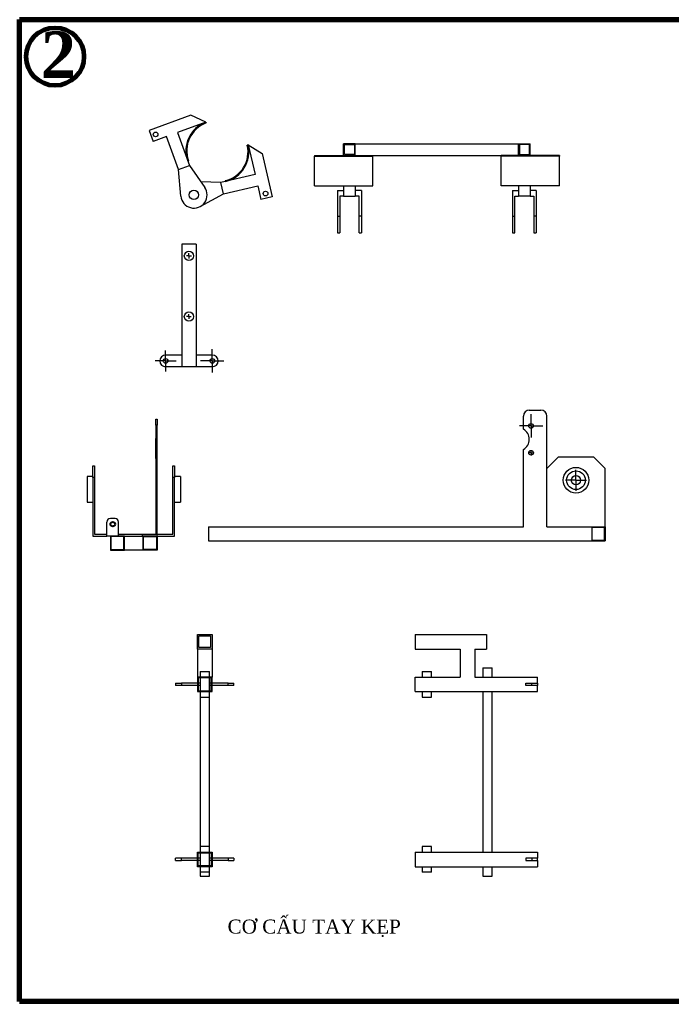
# Model space of a CAD drawing. Header units: millimetres. Extents: x -219 to 2642, y 0 to 2247.
# Drawn here: x 1453 to 2012, y 1100 to 1941 of the extents above; entities that cross this region are included whole.
import ezdxf

# ---------------------------------------------------------------- set-up
doc = ezdxf.new("R2010")
doc.units = ezdxf.units.MM
doc.layers.add('dddd', color=1, linetype='Continuous')
doc.layers.add('net dam', color=7, linetype='Continuous', lineweight=35)
doc.layers.add('NETCOBAN', color=1, linetype='Continuous', lineweight=20)
doc.styles.add('dinh1', font='VNARIAL.TTF', dxfattribs={"oblique": 15})
doc.styles.get("Standard").update_dxf_attribs({"font": 'times_0.ttf'})

# ---------------------------------------------------------------- blocks, each defined once
blk = doc.blocks.new('SW_CENTERMARKSYMBOL_0')
at = {"color": 0, "linetype": 'Continuous', "lineweight": 0}
for p, q in [((0, 5), (0, 9)), ((-5, 0), (-9, 0)), ((0, 0), (-5, 0)), ((0, 0), (0, 5)), ((0, 0), (0, -5)), ((0, 0), (5, 0)), ((5, 0), (9, 0)), ((0, -5), (0, -9))]:
    blk.add_line(p, q, dxfattribs=at)
blk = doc.blocks.new('SW_CENTERMARKSYMBOL_1')
at = {"color": 0, "linetype": 'Continuous', "lineweight": 0}
for p, q in [((0, 5), (0, 10)), ((-5, 0), (-10, 0)), ((0, 0), (-5, 0)), ((0, 0), (0, 5)), ((0, 0), (0, -5)), ((0, 0), (5, 0)), ((5, 0), (10, 0)), ((0, -5), (0, -10))]:
    blk.add_line(p, q, dxfattribs=at)
blk = doc.blocks.new('SW_CENTERMARKSYMBOL_2')
at = {"color": 0, "linetype": 'Continuous', "lineweight": 0}
for p, q in [((-1.25, 0), (-2.25, 0)), ((0, 0), (-1.25, 0)), ((0, 1.25), (0, 2.25)), ((0, 0), (0, 1.25)), ((0, 0), (0, -1.25)), ((0, 0), (1.25, 0)), ((1.25, 0), (2.25, 0)), ((0, -1.25), (0, -2.25))]:
    blk.add_line(p, q, dxfattribs=at)
blk = doc.blocks.new('SW_CENTERMARKSYMBOL_3')
at = {"color": 0, "linetype": 'Continuous', "lineweight": 0}
for p, q in [((-1.25, 0), (-2, 0)), ((0, 0), (-1.25, 0)), ((0, 1.25), (0, 2)), ((0, 0), (0, 1.25)), ((0, 0), (0, -1.25)), ((0, 0), (1.25, 0)), ((1.25, 0), (2, 0)), ((0, -1.25), (0, -2))]:
    blk.add_line(p, q, dxfattribs=at)

msp = doc.modelspace()

# ---------------------------------------------------------------- linework, layer by layer
at = {"color": 7, "linetype": 'Continuous', "lineweight": 15}
for p, q in [((1600.26, 1859.17), (1564.58, 1846.11)), ((1613.09, 1853.21), (1600.26, 1859.17)), ((1613.09, 1853.21), (1588.67, 1844.28)), ((1613.09, 1853.21), (1613.33, 1852.56)), ((1564.58, 1846.11), (1568.01, 1836.72)), ((1588.67, 1844.28), (1598.98, 1816.11)), ((1579.28, 1840.84), (1568.01, 1836.72)), ((1589.59, 1812.67), (1579.28, 1840.84)), ((1649.26, 1833.74), (1648.58, 1833.58)), ((1649.26, 1833.74), (1661.29, 1826.31)), ((1649.26, 1833.74), (1655.25, 1808.44)), ((1741.15, 1834.76), (1731.15, 1834.76)), ((1731.15, 1824.76), (1731.15, 1834.76)), ((1731.85, 1834.06), (1740.45, 1834.06)), ((1731.85, 1825.46), (1731.85, 1834.06)), ((1740.45, 1834.06), (1740.45, 1825.46)), ((1741.15, 1824.76), (1741.15, 1834.76)), ((1741.15, 1834.76), (1881.15, 1834.76)), ((1881.15, 1824.76), (1881.15, 1834.76)), ((1881.15, 1834.76), (1891.15, 1834.76)), ((1890.45, 1834.06), (1881.85, 1834.06)), ((1881.85, 1834.06), (1881.85, 1825.46)), ((1890.45, 1825.46), (1890.45, 1834.06)), ((1891.15, 1824.76), (1891.15, 1834.76)), ((1661.29, 1826.31), (1670.04, 1789.33)), ((1740.45, 1825.46), (1731.85, 1825.46)), ((1881.85, 1825.46), (1890.45, 1825.46)), ((1598.26, 1820.1), (1597.61, 1819.86)), ((1706.15, 1824.76), (1706.15, 1824.06)), ((1706.15, 1824.76), (1756.15, 1824.76)), ((1706.15, 1824.06), (1756.15, 1824.06)), ((1706.15, 1798.76), (1706.15, 1824.06)), ((1731.15, 1824.76), (1741.15, 1824.76)), ((1756.15, 1824.76), (1866.15, 1824.76)), ((1756.15, 1824.76), (1756.15, 1824.06)), ((1756.15, 1798.76), (1756.15, 1824.06)), ((1916.15, 1824.76), (1866.15, 1824.76)), ((1866.15, 1824.76), (1866.15, 1824.06)), ((1916.15, 1824.06), (1866.15, 1824.06)), ((1866.15, 1798.76), (1866.15, 1824.06)), ((1891.15, 1824.76), (1881.15, 1824.76)), ((1916.15, 1824.76), (1916.15, 1824.06)), ((1916.15, 1798.76), (1916.15, 1824.06)), ((1589.59, 1812.67), (1598.98, 1816.11)), ((1591.63, 1789.9), (1589.59, 1812.67)), ((1598.98, 1816.11), (1612.12, 1797.4)), ((1655.25, 1808.44), (1626.05, 1801.53)), ((1626.05, 1801.53), (1608.86, 1802.03)), ((1628.35, 1791.8), (1626.05, 1801.53)), ((1629.78, 1803.13), (1629.94, 1802.45)), ((1608.23, 1780.97), (1628.35, 1791.8)), ((1628.35, 1791.8), (1657.55, 1798.7)), ((1657.55, 1798.7), (1660.31, 1787.03)), ((1706.15, 1798.76), (1756.15, 1798.76)), ((1725.9, 1794.76), (1731.15, 1794.76)), ((1725.9, 1794.76), (1725.9, 1772.68)), ((1731.15, 1798.76), (1731.15, 1794.76)), ((1731.15, 1794.76), (1731.15, 1789.76)), ((1741.15, 1798.76), (1741.15, 1794.76)), ((1741.15, 1794.76), (1741.15, 1789.76)), ((1746.4, 1794.76), (1741.15, 1794.76)), ((1746.4, 1794.76), (1746.4, 1772.68)), ((1916.15, 1798.76), (1866.15, 1798.76)), ((1875.9, 1794.76), (1881.15, 1794.76)), ((1875.9, 1794.76), (1875.9, 1772.68)), ((1881.15, 1798.76), (1881.15, 1794.76)), ((1881.15, 1794.76), (1881.15, 1789.76)), ((1891.15, 1798.76), (1891.15, 1794.76)), ((1891.15, 1794.76), (1891.15, 1789.76)), ((1896.4, 1794.76), (1891.15, 1794.76)), ((1896.4, 1794.76), (1896.4, 1772.68)), ((1670.04, 1789.33), (1660.31, 1787.03)), ((1731.15, 1789.76), (1727.9, 1789.76)), ((1727.9, 1789.76), (1727.9, 1772.68)), ((1731.15, 1789.76), (1741.15, 1789.76)), ((1744.4, 1789.76), (1741.15, 1789.76)), ((1744.4, 1772.68), (1744.4, 1789.76)), ((1877.9, 1789.76), (1881.15, 1789.76)), ((1877.9, 1772.68), (1877.9, 1789.76)), ((1891.15, 1789.76), (1881.15, 1789.76)), ((1891.15, 1789.76), (1894.4, 1789.76)), ((1894.4, 1789.76), (1894.4, 1772.68)), ((1725.9, 1772.68), (1727.9, 1772.68)), ((1725.9, 1772.68), (1725.9, 1758.46)), ((1727.9, 1772.68), (1727.9, 1758.46)), ((1746.4, 1772.68), (1744.4, 1772.68)), ((1744.4, 1758.46), (1744.4, 1772.68)), ((1746.4, 1772.68), (1746.4, 1758.46)), ((1875.9, 1772.68), (1875.9, 1758.46)), ((1875.9, 1772.68), (1877.9, 1772.68)), ((1877.9, 1758.46), (1877.9, 1772.68)), ((1896.4, 1772.68), (1894.4, 1772.68)), ((1894.4, 1772.68), (1894.4, 1758.46)), ((1896.4, 1772.68), (1896.4, 1758.46)), ((1725.9, 1758.46), (1727.9, 1758.46)), ((1744.4, 1758.46), (1746.4, 1758.46)), ((1875.9, 1758.46), (1877.9, 1758.46)), ((1894.4, 1758.46), (1896.4, 1758.46)), ((1604.89, 1748.68), (1592.39, 1748.68)), ((1592.39, 1748.68), (1592.39, 1643.68)), ((1604.89, 1748.68), (1604.89, 1643.68)), ((1592.39, 1653.68), (1578.64, 1653.68)), ((1618.64, 1653.68), (1604.89, 1653.68)), ((1592.39, 1643.68), (1578.64, 1643.68)), ((1604.89, 1643.68), (1592.39, 1643.68)), ((1618.64, 1643.68), (1604.89, 1643.68)), ((1890.41, 1606.51), (1900.41, 1606.51)), ((1570.23, 1598.69), (1571.23, 1598.69)), ((1570.23, 1593.69), (1570.23, 1598.69)), ((1571.23, 1598.69), (1571.23, 1593.69)), ((1885.41, 1590.17), (1885.41, 1601.51)), ((1905.41, 1556.51), (1905.41, 1601.51)), ((1571.23, 1593.69), (1570.23, 1593.69)), ((1570.23, 1593.69), (1570.23, 1582.35)), ((1571.23, 1582.35), (1571.23, 1593.69)), ((1570.23, 1565.03), (1570.23, 1582.35)), ((1571.23, 1582.35), (1570.23, 1582.35)), ((1571.23, 1565.03), (1571.23, 1582.35)), ((1885.41, 1506.51), (1885.41, 1572.85)), ((1570.23, 1565.03), (1570.23, 1499.69)), ((1570.23, 1565.03), (1571.23, 1565.03)), ((1571.23, 1498.69), (1571.23, 1565.03)), ((1915.41, 1566.51), (1905.41, 1556.51)), ((1915.41, 1566.51), (1945.41, 1566.51)), ((1955.41, 1556.51), (1945.41, 1566.51)), ((1516.23, 1558.69), (1517.73, 1558.69)), ((1516.23, 1548.69), (1516.23, 1558.69)), ((1517.73, 1558.69), (1517.73, 1548.69)), ((1584.73, 1558.69), (1586.23, 1558.69)), ((1584.73, 1548.69), (1584.73, 1558.69)), ((1586.23, 1558.69), (1586.23, 1548.69)), ((1905.41, 1506.51), (1905.41, 1556.51)), ((1955.41, 1506.51), (1955.41, 1556.51)), ((1516.23, 1549.69), (1511.23, 1549.69)), ((1511.23, 1549.69), (1511.23, 1527.69)), ((1517.73, 1548.69), (1516.23, 1548.69)), ((1516.23, 1548.69), (1516.23, 1498.69)), ((1517.73, 1548.69), (1517.73, 1500.19)), ((1584.73, 1500.19), (1584.73, 1548.69)), ((1586.23, 1548.69), (1584.73, 1548.69)), ((1591.23, 1549.69), (1586.23, 1549.69)), ((1586.23, 1498.69), (1586.23, 1548.69)), ((1591.23, 1549.69), (1591.23, 1527.69)), ((1511.23, 1527.69), (1516.23, 1527.69)), ((1586.23, 1527.69), (1591.23, 1527.69)), ((1528.23, 1498.69), (1528.23, 1510.69)), ((1535.23, 1513.69), (1531.23, 1513.69)), ((1538.23, 1498.69), (1538.23, 1510.69)), ((1615.41, 1506.51), (1615.41, 1494.51)), ((1615.41, 1506.51), (1885.41, 1506.51)), ((1905.41, 1506.51), (1955.41, 1506.51)), ((1954.91, 1506.01), (1943.91, 1506.01)), ((1943.91, 1506.01), (1943.91, 1495.01)), ((1954.91, 1495.01), (1954.91, 1506.01)), ((1955.41, 1506.51), (1955.41, 1494.51)), ((1516.23, 1498.69), (1528.23, 1498.69)), ((1517.73, 1500.19), (1528.23, 1500.19)), ((1531.23, 1498.69), (1528.23, 1498.69)), ((1531.23, 1498.69), (1531.23, 1486.69)), ((1543.23, 1498.69), (1531.23, 1498.69)), ((1531.73, 1498.19), (1531.73, 1487.19)), ((1542.73, 1498.19), (1531.73, 1498.19)), ((1538.23, 1500.19), (1570.23, 1500.19)), ((1542.73, 1487.19), (1542.73, 1498.19)), ((1543.23, 1486.69), (1543.23, 1498.69)), ((1543.23, 1498.69), (1558.47, 1498.69)), ((1558.47, 1499.69), (1558.47, 1498.69)), ((1570.23, 1499.69), (1558.47, 1499.69)), ((1558.47, 1498.69), (1559.23, 1498.69)), ((1559.23, 1486.69), (1559.23, 1498.69)), ((1559.23, 1498.69), (1571.23, 1498.69)), ((1559.73, 1498.19), (1570.73, 1498.19)), ((1559.73, 1487.19), (1559.73, 1498.19)), ((1570.73, 1498.19), (1570.73, 1487.19)), ((1571.23, 1500.19), (1584.73, 1500.19)), ((1571.23, 1498.69), (1571.23, 1486.69)), ((1571.23, 1498.69), (1586.23, 1498.69)), ((1615.41, 1494.51), (1955.41, 1494.51)), ((1943.91, 1495.01), (1954.91, 1495.01)), ((1531.23, 1486.69), (1543.23, 1486.69)), ((1531.73, 1487.19), (1542.73, 1487.19)), ((1559.23, 1486.69), (1543.23, 1486.69)), ((1571.23, 1486.69), (1559.23, 1486.69)), ((1570.73, 1487.19), (1559.73, 1487.19)), ((1605.9, 1414.39), (1618.4, 1414.39)), ((1605.9, 1401.89), (1605.9, 1414.39)), ((1607.15, 1403.14), (1607.15, 1413.14)), ((1607.15, 1413.14), (1617.15, 1413.14)), ((1617.15, 1413.14), (1617.15, 1403.14)), ((1618.4, 1414.39), (1618.4, 1401.89)), ((1792.53, 1414.39), (1792.53, 1401.89)), ((1792.53, 1414.39), (1853.58, 1414.39)), ((1853.58, 1414.39), (1853.58, 1401.89)), ((1618.4, 1401.89), (1605.9, 1401.89)), ((1605.9, 1401.89), (1605.9, 1377.89)), ((1617.15, 1403.14), (1607.15, 1403.14)), ((1618.4, 1401.89), (1618.4, 1377.89)), ((1792.53, 1401.89), (1831.08, 1401.89)), ((1831.08, 1401.89), (1831.08, 1377.89)), ((1843.58, 1401.89), (1853.58, 1401.89)), ((1843.58, 1401.89), (1843.58, 1377.89)), ((1608.15, 1382.64), (1608.15, 1377.89)), ((1608.15, 1382.64), (1616.15, 1382.64)), ((1616.15, 1377.89), (1616.15, 1382.64)), ((1798.53, 1382.64), (1798.53, 1377.89)), ((1798.53, 1382.64), (1806.53, 1382.64)), ((1806.53, 1377.89), (1806.53, 1382.64)), ((1850.53, 1385.89), (1850.53, 1377.89)), ((1850.53, 1385.89), (1858.53, 1385.89)), ((1858.53, 1377.89), (1858.53, 1385.89)), ((1587.15, 1372.64), (1587.15, 1370.64)), ((1587.15, 1372.64), (1592.15, 1372.64)), ((1592.15, 1372.64), (1592.15, 1370.64)), ((1605.9, 1372.64), (1592.15, 1372.64)), ((1618.4, 1377.89), (1605.9, 1377.89)), ((1605.9, 1377.89), (1605.9, 1365.39)), ((1606.6, 1377.19), (1606.6, 1366.09)), ((1617.7, 1377.19), (1606.6, 1377.19)), ((1608.15, 1372.64), (1606.6, 1372.64)), ((1608.15, 1377.19), (1608.15, 1366.09)), ((1616.15, 1366.09), (1616.15, 1377.19)), ((1617.7, 1372.64), (1616.15, 1372.64)), ((1617.7, 1366.09), (1617.7, 1377.19)), ((1618.4, 1365.39), (1618.4, 1377.89)), ((1632.15, 1372.64), (1618.4, 1372.64)), ((1632.15, 1370.64), (1632.15, 1372.64)), ((1632.15, 1372.64), (1637.15, 1372.64)), ((1637.15, 1370.64), (1637.15, 1372.64)), ((1792.53, 1365.39), (1792.53, 1377.89)), ((1792.53, 1377.89), (1831.08, 1377.89)), ((1843.58, 1377.89), (1897.53, 1377.89)), ((1887.53, 1370.64), (1887.53, 1372.64)), ((1887.53, 1372.64), (1892.53, 1372.64)), ((1892.53, 1370.64), (1892.53, 1372.64)), ((1892.53, 1372.64), (1897.53, 1372.64)), ((1897.53, 1372.64), (1897.53, 1377.89)), ((1897.53, 1372.64), (1897.53, 1370.64)), ((1592.15, 1370.64), (1587.15, 1370.64)), ((1605.9, 1370.64), (1592.15, 1370.64)), ((1605.9, 1365.39), (1618.4, 1365.39)), ((1608.15, 1370.64), (1606.6, 1370.64)), ((1606.6, 1366.09), (1617.7, 1366.09)), ((1608.15, 1365.39), (1608.15, 1360.64)), ((1617.7, 1370.64), (1616.15, 1370.64)), ((1616.15, 1360.64), (1616.15, 1365.39)), ((1632.15, 1370.64), (1618.4, 1370.64)), ((1637.15, 1370.64), (1632.15, 1370.64)), ((1792.53, 1365.39), (1897.53, 1365.39)), ((1798.53, 1365.39), (1798.53, 1360.64)), ((1806.53, 1360.64), (1806.53, 1365.39)), ((1850.53, 1365.39), (1850.53, 1227.89)), ((1858.53, 1227.89), (1858.53, 1365.39)), ((1892.53, 1370.64), (1887.53, 1370.64)), ((1897.53, 1370.64), (1892.53, 1370.64)), ((1897.53, 1365.39), (1897.53, 1370.64)), ((1608.15, 1360.64), (1608.15, 1232.64)), ((1608.15, 1360.64), (1616.15, 1360.64)), ((1616.15, 1232.64), (1616.15, 1360.64)), ((1798.53, 1360.64), (1806.53, 1360.64)), ((1605.9, 1227.89), (1618.4, 1227.89)), ((1605.9, 1215.39), (1605.9, 1227.89)), ((1608.15, 1232.64), (1608.15, 1227.89)), ((1616.15, 1232.64), (1608.15, 1232.64)), ((1616.15, 1227.89), (1616.15, 1232.64)), ((1618.4, 1227.89), (1618.4, 1215.39)), ((1792.53, 1227.89), (1792.53, 1215.39)), ((1792.53, 1227.89), (1897.53, 1227.89)), ((1798.53, 1232.64), (1798.53, 1227.89)), ((1802.53, 1232.64), (1798.53, 1232.64)), ((1806.53, 1232.64), (1802.53, 1232.64)), ((1806.53, 1227.89), (1806.53, 1232.64)), ((1897.53, 1227.89), (1897.53, 1222.64)), ((1587.15, 1220.64), (1587.15, 1222.64)), ((1592.15, 1222.64), (1587.15, 1222.64)), ((1587.15, 1220.64), (1592.15, 1220.64)), ((1592.15, 1220.64), (1592.15, 1222.64)), ((1605.9, 1222.64), (1592.15, 1222.64)), ((1605.9, 1220.64), (1592.15, 1220.64)), ((1606.6, 1216.09), (1606.6, 1227.19)), ((1606.6, 1227.19), (1617.7, 1227.19)), ((1608.15, 1222.64), (1606.6, 1222.64)), ((1608.15, 1220.64), (1606.6, 1220.64)), ((1608.15, 1227.19), (1608.15, 1216.09)), ((1616.15, 1216.09), (1616.15, 1227.19)), ((1617.7, 1222.64), (1616.15, 1222.64)), ((1617.7, 1220.64), (1616.15, 1220.64)), ((1617.7, 1227.19), (1617.7, 1216.09)), ((1632.15, 1222.64), (1618.4, 1222.64)), ((1632.15, 1220.64), (1618.4, 1220.64)), ((1632.15, 1222.64), (1632.15, 1220.64)), ((1637.15, 1222.64), (1632.15, 1222.64)), ((1632.15, 1220.64), (1637.15, 1220.64)), ((1637.15, 1222.64), (1637.15, 1220.64)), ((1887.53, 1222.64), (1887.53, 1220.64)), ((1892.53, 1222.64), (1887.53, 1222.64)), ((1887.53, 1220.64), (1892.53, 1220.64)), ((1892.53, 1222.64), (1892.53, 1220.64)), ((1897.53, 1222.64), (1892.53, 1222.64)), ((1892.53, 1220.64), (1897.53, 1220.64)), ((1897.53, 1220.64), (1897.53, 1222.64)), ((1897.53, 1220.64), (1897.53, 1215.39)), ((1618.4, 1215.39), (1605.9, 1215.39)), ((1617.7, 1216.09), (1606.6, 1216.09)), ((1608.15, 1215.39), (1608.15, 1210.64)), ((1616.15, 1210.64), (1616.15, 1215.39)), ((1792.53, 1215.39), (1897.53, 1215.39)), ((1798.53, 1215.39), (1798.53, 1210.64)), ((1806.53, 1210.64), (1806.53, 1215.39)), ((1850.53, 1215.39), (1850.53, 1207.39)), ((1858.53, 1207.39), (1858.53, 1215.39)), ((1608.15, 1210.64), (1608.15, 1207.39)), ((1616.15, 1210.64), (1608.15, 1210.64)), ((1608.15, 1207.39), (1616.15, 1207.39)), ((1616.15, 1207.39), (1616.15, 1210.64)), ((1802.53, 1210.64), (1798.53, 1210.64)), ((1806.53, 1210.64), (1802.53, 1210.64)), ((1850.53, 1207.39), (1858.53, 1207.39))]:
    msp.add_line(p, q, dxfattribs=at)
for centre, radius in [((1570.05, 1842.79), 2), ((1602.87, 1790.91), 4), ((1664.26, 1792.07), 2), ((1598.64, 1738.68), 4), ((1598.64, 1686.68), 4), ((1578.64, 1648.68), 2), ((1618.64, 1648.68), 2), ((1891.91, 1593.01), 2), ((1891.91, 1570.01), 2), ((1930.41, 1546.51), 11), ((1930.41, 1546.51), 8), ((1930.41, 1546.51), 4)]:
    msp.add_circle(centre, radius, dxfattribs=at)
msp.add_circle((1533.23, 1508.85), 2)
for centre, radius, start, end in [((1622.02, 1828.8), 26, 110.09568, 200.09568), ((1622.02, 1828.8), 25.3, 110.09568, 200.09568), ((1623.96, 1827.75), 25.3, 283.30829, 13.30829), ((1623.96, 1827.75), 26, 283.30829, 13.30829), ((1602.87, 1790.91), 11.29, 185.11423, 35.07712), ((1578.64, 1648.68), 5, 90, 180), ((1578.64, 1648.68), 5, 180, 270), ((1618.64, 1648.68), 5, 0, 90), ((1618.64, 1648.68), 5, 270, 0), ((1890.41, 1601.51), 5, 90, 180), ((1900.41, 1601.51), 5, 0, 90), ((1880.41, 1581.51), 10, 300, 60), ((1531.23, 1510.69), 3, 90, 180), ((1535.23, 1510.69), 3, 0, 90)]:
    msp.add_arc(centre, radius, start, end, dxfattribs=at)
at = {"layer": 'dddd', "lineweight": 70}
for p, q in [((1453.44, 1941.06), (2642.44, 1941.06)), ((1453.44, 1100.06), (1453.44, 1941.06)), ((2642.44, 1100.06), (1453.44, 1100.06))]:
    msp.add_line(p, q, dxfattribs=at)
at = {"layer": 'net dam', "color": 7, "lineweight": 60}
msp.add_circle((1483.83, 1909.36), 24.8, dxfattribs=at)

# ---------------------------------------------------------------- block references
at = {"color": 7, "linetype": 'Continuous', "lineweight": 0}
for name, p in [('SW_CENTERMARKSYMBOL_2', (1598.64, 1738.68)), ('SW_CENTERMARKSYMBOL_3', (1598.64, 1686.68)), ('SW_CENTERMARKSYMBOL_0', (1578.64, 1648.68)), ('SW_CENTERMARKSYMBOL_1', (1618.64, 1648.68)), ('SW_CENTERMARKSYMBOL_1', (1891.91, 1593.01)), ('SW_CENTERMARKSYMBOL_2', (1891.91, 1570.01)), ('SW_CENTERMARKSYMBOL_0', (1930.41, 1546.51))]:
    msp.add_blockref(name, p, dxfattribs=at)

# ---------------------------------------------------------------- texts
at = {"lineweight": 25, "insert": (1471.62, 1930.94), "char_height": 40, "width": 92.1209, "attachment_point": 1, "style": 'dinh1'}
msp.add_mtext('{\\fTimes New Roman|b1|i0|c0|p18;\\Q0;2}', dxfattribs=at)
at = {"layer": 'NETCOBAN', "lineweight": 20, "insert": (1705.98, 1162.62), "char_height": 12, "width": 291.4021, "attachment_point": 5}
msp.add_mtext('{\\fTimes New Roman|b0|i0|c0|p18;CƠ CẤU TAY KẸP}', dxfattribs=at)

doc.saveas('drawing.dxf')
